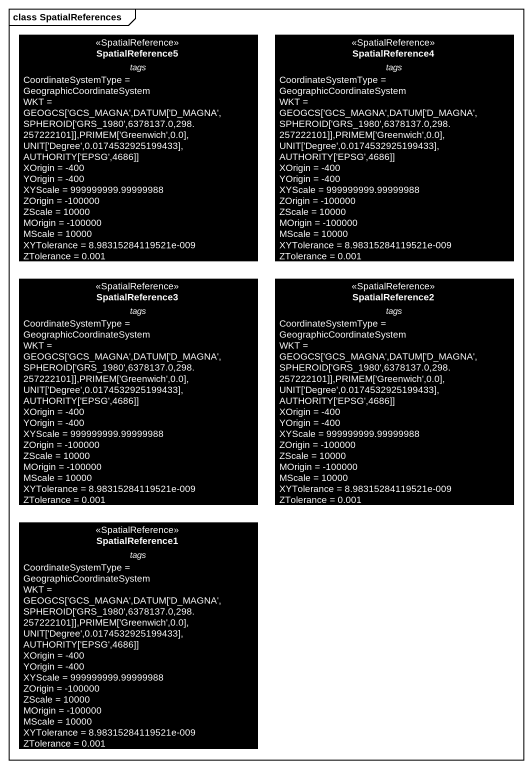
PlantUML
@startuml
mainframe class SpatialReferences
hide circle
hide empty members
class SpatialReference5 <<SpatialReference>> #000000 {
  -- tags --
  CoordinateSystemType = GeographicCoordinateSystem
  WKT = GEOGCS['GCS_MAGNA',DATUM['D_MAGNA',SPHEROID['GRS_1980',6378137.0,298.257222101]],PRIMEM['Greenwich',0.0],UNIT['Degree',0.0174532925199433],AUTHORITY['EPSG',4686]]
  XOrigin = -400
  YOrigin = -400
  XYScale = 999999999.99999988
  ZOrigin = -100000
  ZScale = 10000
  MOrigin = -100000
  MScale = 10000
  XYTolerance = 8.98315284119521e-009
  ZTolerance = 0.001
}
class SpatialReference4 <<SpatialReference>> #000000 {
  -- tags --
  CoordinateSystemType = GeographicCoordinateSystem
  WKT = GEOGCS['GCS_MAGNA',DATUM['D_MAGNA',SPHEROID['GRS_1980',6378137.0,298.257222101]],PRIMEM['Greenwich',0.0],UNIT['Degree',0.0174532925199433],AUTHORITY['EPSG',4686]]
  XOrigin = -400
  YOrigin = -400
  XYScale = 999999999.99999988
  ZOrigin = -100000
  ZScale = 10000
  MOrigin = -100000
  MScale = 10000
  XYTolerance = 8.98315284119521e-009
  ZTolerance = 0.001
}
class SpatialReference3 <<SpatialReference>> #000000 {
  -- tags --
  CoordinateSystemType = GeographicCoordinateSystem
  WKT = GEOGCS['GCS_MAGNA',DATUM['D_MAGNA',SPHEROID['GRS_1980',6378137.0,298.257222101]],PRIMEM['Greenwich',0.0],UNIT['Degree',0.0174532925199433],AUTHORITY['EPSG',4686]]
  XOrigin = -400
  YOrigin = -400
  XYScale = 999999999.99999988
  ZOrigin = -100000
  ZScale = 10000
  MOrigin = -100000
  MScale = 10000
  XYTolerance = 8.98315284119521e-009
  ZTolerance = 0.001
}
class SpatialReference2 <<SpatialReference>> #000000 {
  -- tags --
  CoordinateSystemType = GeographicCoordinateSystem
  WKT = GEOGCS['GCS_MAGNA',DATUM['D_MAGNA',SPHEROID['GRS_1980',6378137.0,298.257222101]],PRIMEM['Greenwich',0.0],UNIT['Degree',0.0174532925199433],AUTHORITY['EPSG',4686]]
  XOrigin = -400
  YOrigin = -400
  XYScale = 999999999.99999988
  ZOrigin = -100000
  ZScale = 10000
  MOrigin = -100000
  MScale = 10000
  XYTolerance = 8.98315284119521e-009
  ZTolerance = 0.001
}
class SpatialReference1 <<SpatialReference>> #000000 {
  -- tags --
  CoordinateSystemType = GeographicCoordinateSystem
  WKT = GEOGCS['GCS_MAGNA',DATUM['D_MAGNA',SPHEROID['GRS_1980',6378137.0,298.257222101]],PRIMEM['Greenwich',0.0],UNIT['Degree',0.0174532925199433],AUTHORITY['EPSG',4686]]
  XOrigin = -400
  YOrigin = -400
  XYScale = 999999999.99999988
  ZOrigin = -100000
  ZScale = 10000
  MOrigin = -100000
  MScale = 10000
  XYTolerance = 8.98315284119521e-009
  ZTolerance = 0.001
}
@enduml
